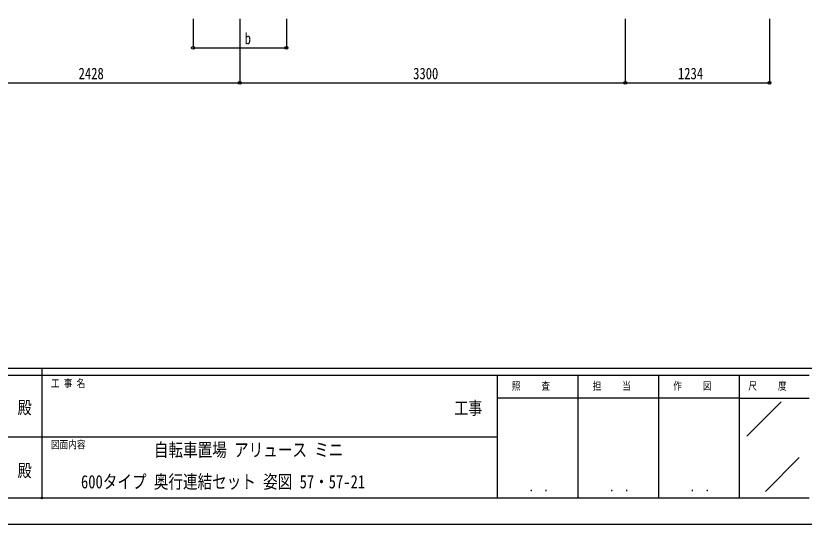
# Model space of a CAD drawing. Units: millimetres, scale not verified. Extents: x -12615 to 12615, y -8910 to 8910.
# Drawn here: x -237 to 6513, y -8910 to -4552 of the extents above; entities that cross this region are included whole.
import ezdxf
from ezdxf.enums import TextEntityAlignment as Align

# ---------------------------------------------------------------- set-up
doc = ezdxf.new("R2010")
doc.units = ezdxf.units.MM
doc.header["$LTSCALE"] = 30
doc.header["$PDMODE"] = 32
doc.header["$PDSIZE"] = 15
for name, color, linetype in [('0-2_USER1', 3, 'Continuous'), ('0-6_YKK_D', 6, 'Continuous'), ('0-7_YKK_ZWAK', 7, 'Continuous')]:
    doc.layers.add(name, color=color, linetype=linetype)
doc.styles.add('ＭＳ ゴシック', font='')
doc.styles.get('ＭＳ ゴシック').set_extended_font_data('MS Gothic')

msp = doc.modelspace()

# ---------------------------------------------------------------- linework, layer by layer
at = {"layer": '0-6_YKK_D'}
for p, q in [((1280.23, -4576.88), (1280.23, -4827.88)), ((1680.23, -4576.88), (1680.23, -5127.88)), ((1680.23, -4576.88), (1680.23, -5127.88)), ((2080.23, -4576.88), (2080.23, -4827.88)), ((4980.23, -4576.88), (4980.23, -5127.88)), ((4980.23, -4576.88), (4980.23, -5127.88)), ((6214.23, -4576.88), (6214.23, -5127.88)), ((1280.23, -4826.88), (2080.23, -4826.88)), ((-747.77, -5126.88), (1680.23, -5126.88)), ((1680.23, -5126.88), (4980.23, -5126.88)), ((4980.23, -5126.88), (6214.23, -5126.88))]:
    msp.add_line(p, q, dxfattribs=at)
for centre in [(1280.23, -4826.88), (2080.23, -4826.88), (1680.23, -5126.88), (1680.23, -5126.88), (4980.23, -5126.88), (4980.23, -5126.88), (6214.23, -5126.88)]:
    msp.add_circle(centre, 12.75, dxfattribs=at)
at = {"layer": '0-7_YKK_ZWAK'}
for p, q in [((11685.06, -7575), (-11714.94, -7575)), ((-14.94, -7575), (-14.94, -8685)), ((-14.94, -7635), (-3914.94, -7635)), ((3885.06, -7635), (-14.94, -7635)), ((4575.06, -7635), (4575.06, -8685)), ((5265.06, -7635), (5265.06, -8685)), ((5955.06, -7635), (5955.06, -8685)), ((6555.06, -7635), (5955.06, -7635)), ((5955.06, -7830), (3885.06, -7830)), ((5955.06, -7830), (6555.06, -7830)), ((6021.31, -8154.87), (6315.11, -7861.08)), ((-3892.44, -8160), (-14.94, -8160)), ((-14.94, -8160), (3885.06, -8160)), ((6182.02, -8627.97), (6470.68, -8339.3)), ((-3914.94, -8685), (-14.94, -8685)), ((-14.94, -8685), (3885.06, -8685)), ((3885.06, -8685), (5955.06, -8685)), ((5955.06, -8685), (6555.06, -8685))]:
    msp.add_line(p, q, dxfattribs=at)
msp.add_lwpolyline([(-12615, -8910), (12615, -8910), (12615, 8910), (-12615, 8910)], close=True, dxfattribs=at)
msp.add_lwpolyline([(5955.06, -7635), (3885.06, -7635), (3885.06, -8685)], dxfattribs=at)
msp.add_point((-14.94, -8685), dxfattribs=at)

# ---------------------------------------------------------------- texts
at = {"layer": '0-2_USER1', "style": 'ＭＳ ゴシック', "width": 0.8}
for s, p in [('自転車置場 アリュース ミニ', (944.98, -8364)), ('600タイプ 奥行連結セット 姿図 57・57-21', (320.98, -8637))]:
    msp.add_text(s, height=114.4, dxfattribs=at).set_placement(p, align=Align.BOTTOM_LEFT)
at = {"layer": '0-6_YKK_D', "style": 'ＭＳ ゴシック', "width": 0.8}
for s, p in [('b', (1722.6, -4825.88)), ('2428', (300.63, -5125.88)), ('3300', (3164.63, -5125.88)), ('1234', (5431.63, -5125.88))]:
    msp.add_text(s, height=98.97, dxfattribs=at).set_placement(p, align=Align.BOTTOM_LEFT)
at = {"layer": '0-7_YKK_ZWAK', "style": 'ＭＳ ゴシック', "width": 0.8}
for s, height, p in [('工 事 名', 65.98, (63.81, -7755)), ('照     査', 65.98, (4009.26, -7777.5)), ('担     当', 65.98, (4701.66, -7777.5)), ('作     図', 65.98, (5391.66, -7777.5)), ('尺     度', 65.98, (6034.26, -7777.5)), ('殿', 110, (-221, -7997.5)), ('工事', 110, (3517, -8002.4)), ('図面内容', 65.98, (63.81, -8280)), ('殿', 110, (-221, -8537.5)), ('． ．', 77.75, (4155, -8653.06)), ('． ．', 77.75, (4845, -8653.06)), ('． ．', 77.75, (5535, -8653.06))]:
    msp.add_text(s, height=height, dxfattribs=at).set_placement(p, align=Align.BOTTOM_LEFT)

doc.saveas('drawing.dxf')
